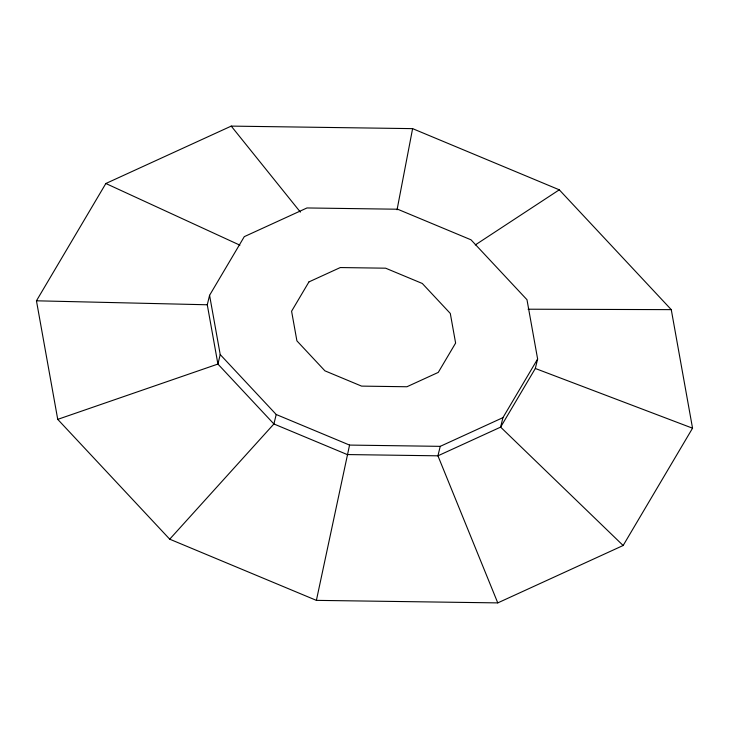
<?xml version="1.0" encoding="UTF-8"?>
<svg xmlns="http://www.w3.org/2000/svg" width="729" height="729" viewBox="0 0 729 729"><rect width="100%" height="100%" fill="white"/><g stroke="black" fill="none" stroke-linecap="round" stroke-linejoin="round"><path stroke-width="1.09" d="M397.05 209.797L412.605 128.632L231.23 126.108L105.851 183.498L36.45 300.804L57.737 419.366L169.72 539.187L316.395 600.368L497.77 602.892L623.149 545.502L692.55 428.196L671.263 309.634L559.28 189.813L412.605 128.632M316.395 600.368L349.555 445.082L440.234 446.348L502.928 417.653L537.628 359.005L526.985 299.719L470.998 239.805L397.66 209.223L306.973 207.956L244.279 236.652L209.578 295.309L207.273 304.777L217.916 364.063L273.904 423.968L347.241 454.559L437.929 455.816L500.623 427.121L535.323 368.473L537.628 359.005M209.578 295.309L220.222 354.586L217.916 364.063L57.737 419.366M220.222 354.586L276.209 414.5L273.904 423.968L169.72 539.187M440.234 446.348L437.929 455.816L497.77 602.892M502.928 417.653L500.623 427.121L623.149 545.502M475.29 244.944L559.28 189.813M528.088 309.205L671.263 309.634M36.45 300.804L207.273 304.777M535.323 368.473L692.55 428.196M276.209 414.5L349.555 445.082M105.851 183.498L239.905 245.181M231.23 126.108L300.384 212.112M308.941 281.904L291.591 311.228L296.913 340.871L324.906 370.824L361.575 386.115L406.919 386.753L438.266 372.401L455.616 343.077L450.294 313.434L422.301 283.481L385.632 268.19L340.288 267.552L308.941 281.904"/></g></svg>
